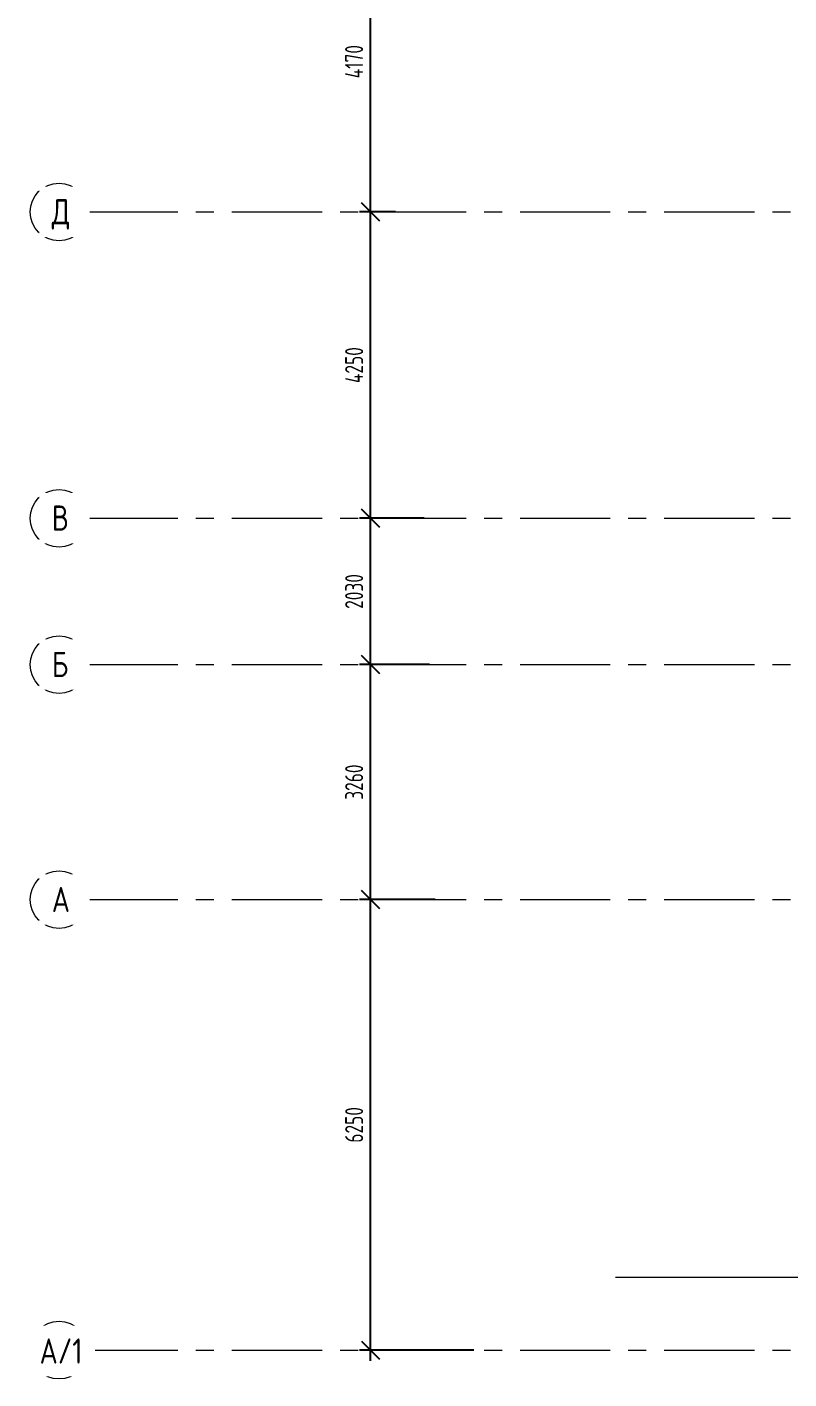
# Model space of a CAD drawing. Header units: millimetres. Extents: x -248073 to 8952771, y -150083 to 710860.
# Drawn here: x -13407 to -2834, y -400 to 18355 of the extents above; entities that cross this region are included whole.
import ezdxf

# ---------------------------------------------------------------- set-up
doc = ezdxf.new("R2010")
doc.units = ezdxf.units.MM
doc.linetypes.add('CENTER', pattern=[2, 1.25, -0.25, 0.25, -0.25])
doc.layers.get('Defpoints').update_dxf_attribs({"color": 8})
for name, color, linetype, lineweight in [('АР_Оси', 193, 'Continuous', 9), ('АР_Оси размеры', 164, 'Continuous', 9), ('АР_Размеры', 175, 'Continuous', 9)]:
    doc.layers.add(name, color=color, linetype=linetype, lineweight=lineweight)
doc.styles.add('ГОСТ 2.304', font='', dxfattribs={"width": 0.7})
doc.styles.get('ГОСТ 2.304').set_extended_font_data('ISOCPEUR')
doc.dimstyles.new('СПДС', dxfattribs={"dimscale": 100, "dimtxt": 2.5, "dimasz": 2.5, "dimexe": 1.5, "dimexo": 0, "dimgap": 1, "dimtad": 1, "dimdec": 0, "dimrnd": 1, "dimtxsty": 'ГОСТ 2.304', "dimblk": 'OBLIQUE', "dimcen": 2.5, "dimdle": 1.5, "dimadec": 0, "dimazin": 2, "dimtfac": 0.75, "dimtdec": 0, "dimtmove": 1, "dimatfit": 3, "dimfxl": 1, "dimtolj": 1, "dimarcsym": 1})

# ---------------------------------------------------------------- blocks, each defined once
blk = doc.blocks.new('_Oblique')
at = {"color": 8, "linetype": 'ByBlock', "lineweight": -2}
blk.add_line((-0.5, -0.5), (0.5, 0.5), dxfattribs=at)
blk = doc.blocks.new('*D991')
at = {"layer": 'Defpoints', "color": 0, "ltscale": 100, "transparency": 16777216}
for p in [(-8643, 6250), (-7744, 6250), (-7209, 0)]:
    blk.add_point(p, dxfattribs=at)
at = {"layer": 'АР_Оси размеры', "color": 8, "lineweight": -2, "ltscale": 100, "transparency": 16777216}
for p, q in [((-8643, -150), (-8643, 6400)), ((-7744, 6250), (-8793, 6250)), ((-7209, 0), (-8793, 0))]:
    blk.add_line(p, q, dxfattribs=at)
at = {"layer": 'АР_Оси размеры', "color": 8, "lineweight": -2, "ltscale": 100, "transparency": 16777216, "xscale": 250, "yscale": 250, "zscale": 250}
for p, rotation in [((-8643, 6250), 90), ((-8643, 0), 270)]:
    blk.add_blockref('_Oblique', p, dxfattribs=dict(at, rotation=rotation))
at = {"layer": 'АР_Оси размеры', "color": 8, "ltscale": 100, "transparency": 16777216, "insert": (-8868, 3125), "char_height": 250, "attachment_point": 5, "rotation": 90, "style": 'ГОСТ 2.304'}
blk.add_mtext('\\A1;6250', dxfattribs=at)
blk = doc.blocks.new('*D992')
at = {"layer": 'Defpoints', "color": 0, "ltscale": 100, "transparency": 16777216}
for p in [(-8643, 9510), (-7821, 9510), (-7744, 6250)]:
    blk.add_point(p, dxfattribs=at)
at = {"layer": 'АР_Оси размеры', "color": 8, "lineweight": -2, "ltscale": 100, "transparency": 16777216}
for p, q in [((-8643, 6100), (-8643, 9660)), ((-7821, 9510), (-8793, 9510)), ((-7744, 6250), (-8793, 6250))]:
    blk.add_line(p, q, dxfattribs=at)
at = {"layer": 'АР_Оси размеры', "color": 8, "lineweight": -2, "ltscale": 100, "transparency": 16777216, "xscale": 250, "yscale": 250, "zscale": 250}
for p, rotation in [((-8643, 9510), 90), ((-8643, 6250), 270)]:
    blk.add_blockref('_Oblique', p, dxfattribs=dict(at, rotation=rotation))
at = {"layer": 'АР_Оси размеры', "color": 8, "ltscale": 100, "transparency": 16777216, "insert": (-8868, 7880), "char_height": 250, "attachment_point": 5, "rotation": 90, "style": 'ГОСТ 2.304'}
blk.add_mtext('\\A1;3260', dxfattribs=at)
blk = doc.blocks.new('*D1004')
at = {"layer": 'Defpoints', "color": 0, "ltscale": 100, "transparency": 16777216}
for p in [(-8643, 11540), (-7895, 11540), (-7821, 9510)]:
    blk.add_point(p, dxfattribs=at)
at = {"layer": 'АР_Оси размеры', "color": 8, "lineweight": -2, "ltscale": 100, "transparency": 16777216}
for p, q in [((-8643, 9360), (-8643, 11690)), ((-7895, 11540), (-8793, 11540)), ((-7821, 9510), (-8793, 9510))]:
    blk.add_line(p, q, dxfattribs=at)
at = {"layer": 'АР_Оси размеры', "color": 8, "lineweight": -2, "ltscale": 100, "transparency": 16777216, "xscale": 250, "yscale": 250, "zscale": 250}
for p, rotation in [((-8643, 11540), 90), ((-8643, 9510), 270)]:
    blk.add_blockref('_Oblique', p, dxfattribs=dict(at, rotation=rotation))
at = {"layer": 'АР_Оси размеры', "color": 8, "ltscale": 100, "transparency": 16777216, "insert": (-8868, 10525), "char_height": 250, "attachment_point": 5, "rotation": 90, "style": 'ГОСТ 2.304'}
blk.add_mtext('\\A1;2030', dxfattribs=at)
blk = doc.blocks.new('*D1005')
at = {"layer": 'Defpoints', "color": 0, "ltscale": 100, "transparency": 16777216}
for p in [(-8643, 15790), (-8293, 15790), (-7895, 11540)]:
    blk.add_point(p, dxfattribs=at)
at = {"layer": 'АР_Оси размеры', "color": 8, "lineweight": -2, "ltscale": 100, "transparency": 16777216}
for p, q in [((-8293, 15790), (-8793, 15790)), ((-8643, 11390), (-8643, 15940)), ((-7895, 11540), (-8793, 11540))]:
    blk.add_line(p, q, dxfattribs=at)
at = {"layer": 'АР_Оси размеры', "color": 8, "lineweight": -2, "ltscale": 100, "transparency": 16777216, "xscale": 250, "yscale": 250, "zscale": 250}
for p, rotation in [((-8643, 15790), 90), ((-8643, 11540), 270)]:
    blk.add_blockref('_Oblique', p, dxfattribs=dict(at, rotation=rotation))
at = {"layer": 'АР_Оси размеры', "color": 8, "ltscale": 100, "transparency": 16777216, "insert": (-8868, 13665), "char_height": 250, "attachment_point": 5, "rotation": 90, "style": 'ГОСТ 2.304'}
blk.add_mtext('\\A1;4250', dxfattribs=at)
blk = doc.blocks.new('*D1006')
at = {"layer": 'Defpoints', "color": 0, "ltscale": 100, "transparency": 16777216}
for p in [(-8643, 19960), (-7825, 19960), (-8293, 15790)]:
    blk.add_point(p, dxfattribs=at)
at = {"layer": 'АР_Оси размеры', "color": 8, "lineweight": -2, "ltscale": 100, "transparency": 16777216}
for p, q in [((-8643, 15640), (-8643, 20110)), ((-7825, 19960), (-8793, 19960)), ((-8293, 15790), (-8793, 15790))]:
    blk.add_line(p, q, dxfattribs=at)
at = {"layer": 'АР_Оси размеры', "color": 8, "lineweight": -2, "ltscale": 100, "transparency": 16777216, "xscale": 250, "yscale": 250, "zscale": 250}
for p, rotation in [((-8643, 19960), 90), ((-8643, 15790), 270)]:
    blk.add_blockref('_Oblique', p, dxfattribs=dict(at, rotation=rotation))
at = {"layer": 'АР_Оси размеры', "color": 8, "ltscale": 100, "transparency": 16777216, "insert": (-8869, 17875), "char_height": 250, "attachment_point": 5, "rotation": 90, "style": 'ГОСТ 2.304'}
blk.add_mtext('\\A1;4170', dxfattribs=at)

msp = doc.modelspace()

# ---------------------------------------------------------------- linework, layer by layer
at = {"layer": 'АР_Оси', "color": 8, "linetype": 'CENTER', "ltscale": 1000}
for p, q in [((-12563.76, 15790), (71033.41, 15790)), ((-12563.76, 11540), (71033.41, 11540)), ((-12563.76, 9510), (71033.41, 9510)), ((-12563.76, 6250), (71033.41, 6250)), ((-12563.76, 0), (71033.41, 0))]:
    msp.add_line(p, q, dxfattribs=at)
at = {"layer": 'АР_Оси', "color": 8, "ltscale": 0.5}
for centre in [(-12963.76, 15790), (-12963.76, 11540), (-12963.76, 9510), (-12963.76, 6250), (-12963.76, 0)]:
    msp.add_circle(centre, 400, dxfattribs=at)
at = {"layer": 'АР_Размеры', "color": 8, "ltscale": 100}
msp.add_line((-5243.24, 1010.18), (2876.76, 1010.18), dxfattribs=at)

# ---------------------------------------------------------------- dimensions: what is measured, and where the dimension line sits
at = {"layer": 'АР_Оси размеры', "color": 8, "ltscale": 100}
for base, p1, p2, picture, middle in [((-8642.74, 19960), (-8292.91, 15790), (-7824.92, 19960), '*D1006', (-8869.35, 17875)), ((-8642.74, 15790), (-7894.88, 11540), (-8292.91, 15790), '*D1005', (-8867.74, 13665)), ((-8642.74, 11540), (-7821.33, 9510), (-7894.88, 11540), '*D1004', (-8867.74, 10525)), ((-8642.74, 9510), (-7744.09, 6250), (-7821.33, 9510), '*D992', (-8867.74, 7880)), ((-8642.74, 6250), (-7209.03, 0), (-7744.09, 6250), '*D991', (-8867.74, 3125))]:
    dim = msp.add_linear_dim(base=base, p1=p1, p2=p2, angle=90, dimstyle='СПДС', override={"dimclrd": 8, "dimclre": 8, "dimclrt": 8}, dxfattribs=at)
    dim.commit()
    dim.dimension.update_dxf_attribs({"geometry": picture, "text_midpoint": middle})

# ---------------------------------------------------------------- next in the draw order: texts
at = {"layer": 'АР_Оси', "color": 8, "char_height": 350, "attachment_point": 1, "line_spacing_factor": 1.149209, "style": 'ГОСТ 2.304', "bg_fill": 2}
for s, insert in [('{\\W0.8;Д}', (-13063.58, 15967.78)), ('{\\W0.8;В}', (-13063.58, 11717.78)), ('{\\W0.8;Б}', (-13063.58, 9687.78)), ('{\\W0.8;А}', (-13063.58, 6427.78))]:
    msp.add_mtext(s, dxfattribs=dict(at, insert=insert))
at = {"layer": 'АР_Оси', "color": 8, "insert": (-13232.46, 162.79), "char_height": 350, "width": 1.455191522836685e-11, "attachment_point": 1, "line_spacing_factor": 1.149209, "style": 'ГОСТ 2.304', "bg_fill": 2}
msp.add_mtext('{\\W0.8;А/1}', dxfattribs=at)

doc.saveas('drawing.dxf')
